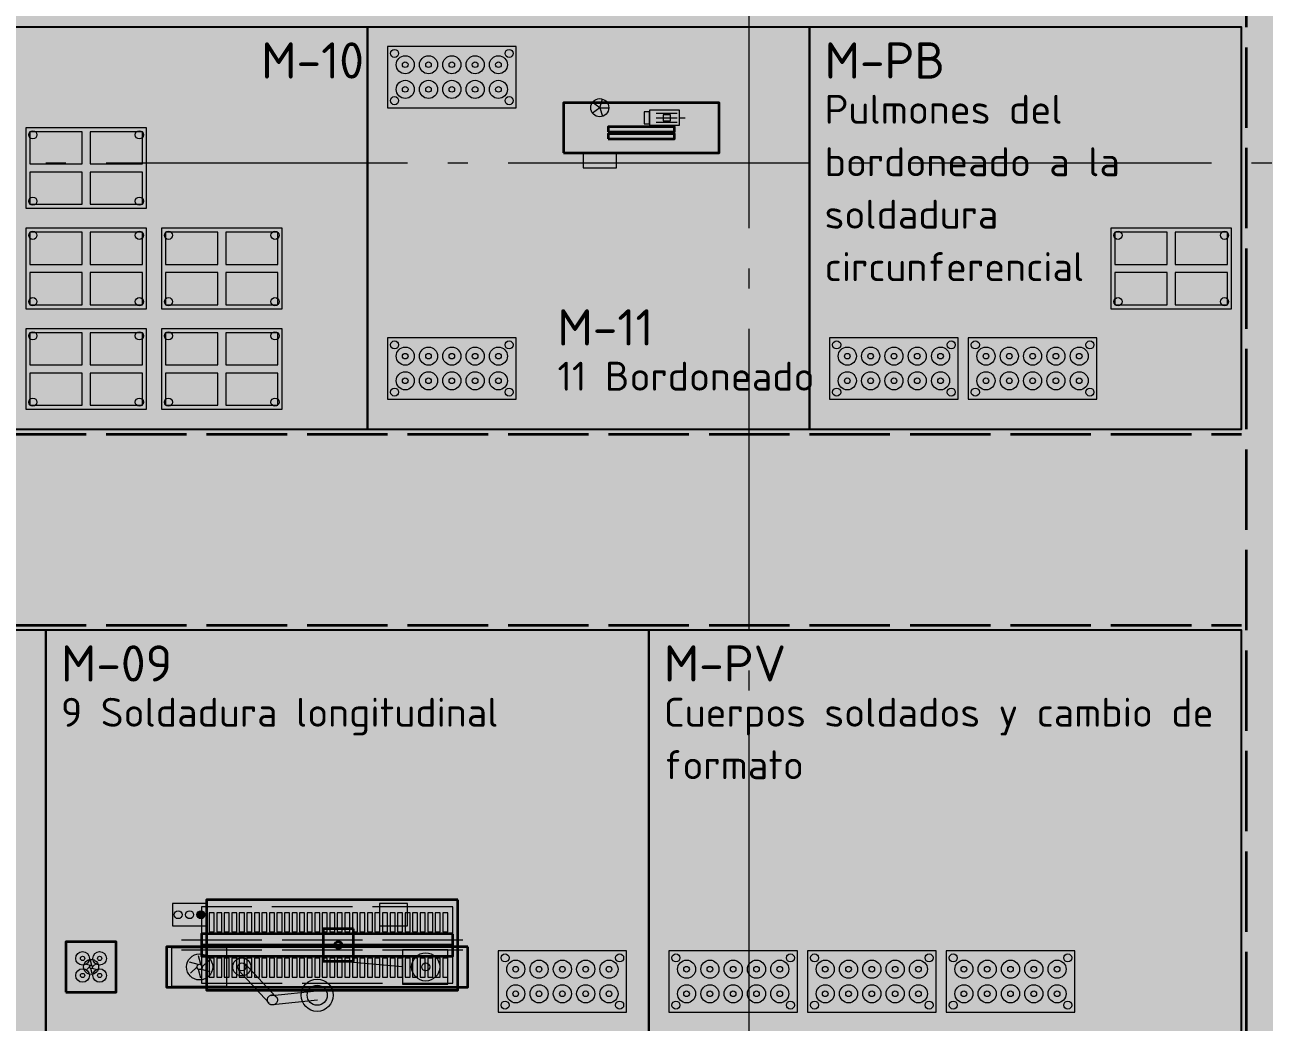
# Model space of a CAD drawing. Header units: millimetres. Extents: x 0 to 1189, y 0 to 841.
# Drawn here: x 287.9 to 349.6, y 530 to 579.6 of the extents above; entities that cross this region are included whole.
import ezdxf
from ezdxf.enums import TextEntityAlignment as Align

# ---------------------------------------------------------------- set-up
doc = ezdxf.new("R2010")
doc.units = ezdxf.units.MM
doc.linetypes.add('IRAM-E-TRAZOS', pattern=[5, 4, -1])
doc.linetypes.add('IRAM-F-TRAZO-PUNTO', pattern=[20, 15, -2, 1, -2])
for name, color, linetype, lineweight in [('A-EJE', 1, 'IRAM-F-TRAZO-PUNTO', 18), ('A-EQUIPO-FINO', 8, 'CONTINUOUS', 13), ('A-EQUIPO-OCULTO', 8, 'IRAM-E-TRAZOS', 13), ('A-EQUIPO-RELLENO', 9, 'CONTINUOUS', 13), ('A-RELLENO', 9, 'CONTINUOUS', 13), ('A-SECTOR', 1, 'CONTINUOUS', 25), ('A-SECTOR-TXT', 1, 'CONTINUOUS', 25)]:
    doc.layers.add(name, color=color, linetype=linetype, lineweight=lineweight)
doc.layers.add('A-EQUIPO', color=30, linetype='CONTINUOUS', lineweight=35, true_color=0xe67800)
doc.layers.add('A-PASILLO', color=2, linetype='IRAM-E-TRAZOS', lineweight=35, true_color=0xd7a500)
doc.styles.add('ISO3098', font='isocpeur.ttf')

msp = doc.modelspace()

# ---------------------------------------------------------------- hatches: boundary and pattern name
at = {"layer": 'A-EQUIPO-RELLENO', "true_color": 0xeeeeee}
h = msp.add_hatch(color=7, dxfattribs=at)
h.dxf.hatch_style = 1
h.paths.add_polyline_path([(306, 575.5), (312.4, 575.5), (312.4, 578.55), (306, 578.55)])
h = msp.add_hatch(color=7, dxfattribs=at)
h.dxf.hatch_style = 1
h.paths.add_polyline_path([(314.75, 573.25), (322.5, 573.25), (322.5, 575.75), (314.75, 575.75)])
at = {"layer": 'A-EQUIPO-RELLENO', "true_color": 0xcdd0d4}
h = msp.add_hatch(color=7, dxfattribs=at)
h.dxf.hatch_style = 1
h.paths.add_polyline_path([(319.038, 574.625), (320.537, 574.625), (320.537, 575.375), (319.038, 575.375)])
at = {"layer": 'A-EQUIPO-RELLENO', "true_color": 0xeeeeee}
h = msp.add_hatch(color=7, dxfattribs=at)
h.dxf.hatch_style = 1
h.paths.add_polyline_path([(288, 570.5), (294, 570.5), (294, 574.5), (288, 574.5)])
at = {"layer": 'A-EQUIPO-RELLENO', "true_color": 0xfaecc8}
h = msp.add_hatch(color=7, dxfattribs=at)
h.dxf.hatch_style = 1
h.paths.add_polyline_path([(288.2, 572.7), (290.8, 572.7), (290.8, 574.3), (288.2, 574.3)])
h = msp.add_hatch(color=7, dxfattribs=at)
h.dxf.hatch_style = 1
h.paths.add_polyline_path([(291.2, 572.7), (293.8, 572.7), (293.8, 574.3), (291.2, 574.3)])
at = {"layer": 'A-EQUIPO-RELLENO', "true_color": 0xe2e7ee}
h = msp.add_hatch(color=7, dxfattribs=at)
h.dxf.hatch_style = 1
h.paths.add_polyline_path([(316.975, 574.3), (320.275, 574.3), (320.275, 574.55), (316.975, 574.55)])
h = msp.add_hatch(color=7, dxfattribs=at)
h.dxf.hatch_style = 1
h.paths.add_polyline_path([(316.975, 573.95), (320.275, 573.95), (320.275, 574.2), (316.975, 574.2)])
at = {"layer": 'A-EQUIPO-RELLENO', "true_color": 0xcdd0d4}
h = msp.add_hatch(color=7, dxfattribs=at)
h.dxf.hatch_style = 1
h.paths.add_polyline_path([(315.738, 572.5), (317.387, 572.5), (317.387, 573.25), (315.738, 573.25)])
at = {"layer": 'A-EQUIPO-RELLENO', "true_color": 0xfaecc8}
h = msp.add_hatch(color=7, dxfattribs=at)
h.dxf.hatch_style = 1
h.paths.add_polyline_path([(288.2, 570.7), (290.8, 570.7), (290.8, 572.3), (288.2, 572.3)])
h = msp.add_hatch(color=7, dxfattribs=at)
h.dxf.hatch_style = 1
h.paths.add_polyline_path([(291.2, 570.7), (293.8, 570.7), (293.8, 572.3), (291.2, 572.3)])
at = {"layer": 'A-EQUIPO-RELLENO', "true_color": 0xeeeeee}
h = msp.add_hatch(color=7, dxfattribs=at)
h.dxf.hatch_style = 1
h.paths.add_polyline_path([(288, 565.5), (294, 565.5), (294, 569.5), (288, 569.5)])
at = {"layer": 'A-EQUIPO-RELLENO', "true_color": 0xfaecc8}
h = msp.add_hatch(color=7, dxfattribs=at)
h.dxf.hatch_style = 1
h.paths.add_polyline_path([(288.2, 567.7), (290.8, 567.7), (290.8, 569.3), (288.2, 569.3)])
h = msp.add_hatch(color=7, dxfattribs=at)
h.dxf.hatch_style = 1
h.paths.add_polyline_path([(291.2, 567.7), (293.8, 567.7), (293.8, 569.3), (291.2, 569.3)])
at = {"layer": 'A-EQUIPO-RELLENO', "true_color": 0xeeeeee}
h = msp.add_hatch(color=7, dxfattribs=at)
h.dxf.hatch_style = 1
h.paths.add_polyline_path([(294.75, 565.5), (300.75, 565.5), (300.75, 569.5), (294.75, 569.5)])
at = {"layer": 'A-EQUIPO-RELLENO', "true_color": 0xfaecc8}
h = msp.add_hatch(color=7, dxfattribs=at)
h.dxf.hatch_style = 1
h.paths.add_polyline_path([(294.95, 567.7), (297.55, 567.7), (297.55, 569.3), (294.95, 569.3)])
h = msp.add_hatch(color=7, dxfattribs=at)
h.dxf.hatch_style = 1
h.paths.add_polyline_path([(297.95, 567.7), (300.55, 567.7), (300.55, 569.3), (297.95, 569.3)])
at = {"layer": 'A-EQUIPO-RELLENO', "true_color": 0xeeeeee}
h = msp.add_hatch(color=7, dxfattribs=at)
h.dxf.hatch_style = 1
h.paths.add_polyline_path([(342, 565.5), (348, 565.5), (348, 569.5), (342, 569.5)])
at = {"layer": 'A-EQUIPO-RELLENO', "true_color": 0xfaecc8}
h = msp.add_hatch(color=7, dxfattribs=at)
h.dxf.hatch_style = 1
h.paths.add_polyline_path([(342.2, 567.7), (344.8, 567.7), (344.8, 569.3), (342.2, 569.3)])
h = msp.add_hatch(color=7, dxfattribs=at)
h.dxf.hatch_style = 1
h.paths.add_polyline_path([(345.2, 567.7), (347.8, 567.7), (347.8, 569.3), (345.2, 569.3)])
h = msp.add_hatch(color=7, dxfattribs=at)
h.dxf.hatch_style = 1
h.paths.add_polyline_path([(288.2, 565.7), (290.8, 565.7), (290.8, 567.3), (288.2, 567.3)])
h = msp.add_hatch(color=7, dxfattribs=at)
h.dxf.hatch_style = 1
h.paths.add_polyline_path([(291.2, 565.7), (293.8, 565.7), (293.8, 567.3), (291.2, 567.3)])
h = msp.add_hatch(color=7, dxfattribs=at)
h.dxf.hatch_style = 1
h.paths.add_polyline_path([(294.95, 565.7), (297.55, 565.7), (297.55, 567.3), (294.95, 567.3)])
h = msp.add_hatch(color=7, dxfattribs=at)
h.dxf.hatch_style = 1
h.paths.add_polyline_path([(297.95, 565.7), (300.55, 565.7), (300.55, 567.3), (297.95, 567.3)])
h = msp.add_hatch(color=7, dxfattribs=at)
h.dxf.hatch_style = 1
h.paths.add_polyline_path([(342.2, 565.7), (344.8, 565.7), (344.8, 567.3), (342.2, 567.3)])
h = msp.add_hatch(color=7, dxfattribs=at)
h.dxf.hatch_style = 1
h.paths.add_polyline_path([(345.2, 565.7), (347.8, 565.7), (347.8, 567.3), (345.2, 567.3)])
at = {"layer": 'A-EQUIPO-RELLENO', "true_color": 0xeeeeee}
h = msp.add_hatch(color=7, dxfattribs=at)
h.dxf.hatch_style = 1
h.paths.add_polyline_path([(288, 560.5), (294, 560.5), (294, 564.5), (288, 564.5)])
h = msp.add_hatch(color=7, dxfattribs=at)
h.dxf.hatch_style = 1
h.paths.add_polyline_path([(294.75, 560.5), (300.75, 560.5), (300.75, 564.5), (294.75, 564.5)])
at = {"layer": 'A-EQUIPO-RELLENO', "true_color": 0xfaecc8}
h = msp.add_hatch(color=7, dxfattribs=at)
h.dxf.hatch_style = 1
h.paths.add_polyline_path([(288.2, 562.7), (290.8, 562.7), (290.8, 564.3), (288.2, 564.3)])
h = msp.add_hatch(color=7, dxfattribs=at)
h.dxf.hatch_style = 1
h.paths.add_polyline_path([(291.2, 562.7), (293.8, 562.7), (293.8, 564.3), (291.2, 564.3)])
h = msp.add_hatch(color=7, dxfattribs=at)
h.dxf.hatch_style = 1
h.paths.add_polyline_path([(294.95, 562.7), (297.55, 562.7), (297.55, 564.3), (294.95, 564.3)])
h = msp.add_hatch(color=7, dxfattribs=at)
h.dxf.hatch_style = 1
h.paths.add_polyline_path([(297.95, 562.7), (300.55, 562.7), (300.55, 564.3), (297.95, 564.3)])
at = {"layer": 'A-EQUIPO-RELLENO', "true_color": 0xeeeeee}
h = msp.add_hatch(color=7, dxfattribs=at)
h.dxf.hatch_style = 1
h.paths.add_polyline_path([(306, 561), (312.4, 561), (312.4, 564.05), (306, 564.05)])
h = msp.add_hatch(color=7, dxfattribs=at)
h.dxf.hatch_style = 1
h.paths.add_polyline_path([(328, 561), (334.4, 561), (334.4, 564.05), (328, 564.05)])
h = msp.add_hatch(color=7, dxfattribs=at)
h.dxf.hatch_style = 1
h.paths.add_polyline_path([(334.9, 561), (341.3, 561), (341.3, 564.05), (334.9, 564.05)])
at = {"layer": 'A-EQUIPO-RELLENO', "true_color": 0xfaecc8}
h = msp.add_hatch(color=7, dxfattribs=at)
h.dxf.hatch_style = 1
h.paths.add_polyline_path([(288.2, 560.7), (290.8, 560.7), (290.8, 562.3), (288.2, 562.3)])
h = msp.add_hatch(color=7, dxfattribs=at)
h.dxf.hatch_style = 1
h.paths.add_polyline_path([(291.2, 560.7), (293.8, 560.7), (293.8, 562.3), (291.2, 562.3)])
h = msp.add_hatch(color=7, dxfattribs=at)
h.dxf.hatch_style = 1
h.paths.add_polyline_path([(294.95, 560.7), (297.55, 560.7), (297.55, 562.3), (294.95, 562.3)])
h = msp.add_hatch(color=7, dxfattribs=at)
h.dxf.hatch_style = 1
h.paths.add_polyline_path([(297.95, 560.7), (300.55, 560.7), (300.55, 562.3), (297.95, 562.3)])
at = {"layer": 'A-EQUIPO-RELLENO', "true_color": 0xeeeeee}
h = msp.add_hatch(color=7, dxfattribs=at)
h.dxf.hatch_style = 1
h.paths.add_polyline_path([(309.5, 536.09), (297, 536.09), (297, 531.59), (309.5, 531.59)])
at = {"layer": 'A-EQUIPO-RELLENO', "true_color": 0xcdd0d4}
h = msp.add_hatch(color=7, dxfattribs=at)
h.dxf.hatch_style = 1
h.paths.add_polyline_path([(297, 535.9), (295.3, 535.9), (295.3, 534.8), (297, 534.8)])
at = {"layer": 'A-EQUIPO-RELLENO', "true_color": 0xdc2828}
h = msp.add_hatch(color=7, dxfattribs=at)
h.dxf.hatch_style = 1
h.paths.add_polyline_path([(296.519, 535.35), (296.525, 535.299), (296.545, 535.251), (296.577, 535.21), (296.618, 535.179), (296.665, 535.159), (296.717, 535.152), (296.768, 535.159), (296.816, 535.179), (296.857, 535.21), (296.888, 535.251), (296.908, 535.299), (296.915, 535.35), (296.908, 535.401), (296.888, 535.449), (296.857, 535.49), (296.816, 535.521), (296.768, 535.541), (296.717, 535.548), (296.665, 535.541), (296.618, 535.521), (296.577, 535.49), (296.545, 535.449), (296.525, 535.401)])
at = {"layer": 'A-EQUIPO-RELLENO', "true_color": 0xcdd0d4}
h = msp.add_hatch(color=7, dxfattribs=at)
h.dxf.hatch_style = 1
h.paths.add_polyline_path([(307, 535.9), (305.6, 535.9), (305.6, 534.8), (307, 534.8)])
at = {"layer": 'A-EQUIPO-RELLENO', "true_color": 0xe2e7ee}
h = msp.add_hatch(color=7, dxfattribs=at)
h.dxf.hatch_style = 1
h.paths.add_polyline_path([(309.25, 534.39), (296.75, 534.39), (296.75, 533.29), (309.25, 533.29)])
at = {"layer": 'A-EQUIPO-RELLENO', "true_color": 0xcdd0d4}
h = msp.add_hatch(color=7, dxfattribs=at)
h.dxf.hatch_style = 1
h.paths.add_polyline_path([(304.3, 534.64), (302.8, 534.64), (302.8, 533.04), (304.3, 533.04)])
at = {"layer": 'A-EQUIPO-RELLENO', "true_color": 0xe6e6dc}
h = msp.add_hatch(color=7, dxfattribs=at)
h.dxf.hatch_style = 1
h.paths.add_polyline_path([(290, 531.5), (292.5, 531.5), (292.5, 534), (290, 534)])
at = {"layer": 'A-EQUIPO-RELLENO', "true_color": 0xcdd0d4}
h = msp.add_hatch(color=7, dxfattribs=at)
h.dxf.hatch_style = 1
h.paths.add_polyline_path([(310, 533.75), (295, 533.75), (295, 531.75), (310, 531.75)])
h = msp.add_hatch(color=7, dxfattribs=at)
h.dxf.hatch_style = 1
h.paths.add_polyline_path([(298, 533.7), (295.25, 533.7), (295.25, 531.8), (298, 531.8)])
at = {"layer": 'A-EQUIPO-RELLENO', "true_color": 0xe6a06e}
h = msp.add_hatch(color=7, dxfattribs=at)
h.dxf.hatch_style = 1
h.paths.add_polyline_path([(309.25, 533.965), (296.75, 533.965), (296.75, 533.715), (309.25, 533.715)])
at = {"layer": 'A-EQUIPO-RELLENO', "true_color": 0xeeeeee}
h = msp.add_hatch(color=7, dxfattribs=at)
h.dxf.hatch_style = 1
h.paths.add_polyline_path([(309, 533.6), (306.75, 533.6), (306.75, 531.9), (309, 531.9)])
h = msp.add_hatch(color=7, dxfattribs=at)
h.dxf.hatch_style = 1
h.paths.add_polyline_path([(311.5, 530.5), (317.9, 530.5), (317.9, 533.55), (311.5, 533.55)])
h = msp.add_hatch(color=7, dxfattribs=at)
h.dxf.hatch_style = 1
h.paths.add_polyline_path([(320, 530.5), (326.4, 530.5), (326.4, 533.55), (320, 533.55)])
h = msp.add_hatch(color=7, dxfattribs=at)
h.dxf.hatch_style = 1
h.paths.add_polyline_path([(326.9, 530.5), (333.3, 530.5), (333.3, 533.55), (326.9, 533.55)])
h = msp.add_hatch(color=7, dxfattribs=at)
h.dxf.hatch_style = 1
h.paths.add_polyline_path([(333.8, 530.5), (340.2, 530.5), (340.2, 533.55), (333.8, 533.55)])
at = {"layer": 'A-RELLENO', "true_color": 0xf6f6f6}
h = msp.add_hatch(color=7, dxfattribs=at)
h.dxf.hatch_style = 1
h.paths.add_polyline_path([(348.5, 529.5), (356, 529.5), (356, 609.5), (348.5, 609.5)])
h = msp.add_hatch(color=7, dxfattribs=at)
h.dxf.hatch_style = 1
h.paths.add_polyline_path([(262, 579.5), (348.5, 579.5), (348.5, 589.5), (262, 589.5)])
at = {"layer": 'A-RELLENO', "true_color": 0xfde4c8}
h = msp.add_hatch(color=7, dxfattribs=at)
h.dxf.hatch_style = 1
h.paths.add_polyline_path([(277, 559.5), (305, 559.5), (305, 579.5), (277, 579.5)])
h = msp.add_hatch(color=7, dxfattribs=at)
h.dxf.hatch_style = 1
h.paths.add_polyline_path([(305, 559.5), (327, 559.5), (327, 579.5), (305, 579.5)])
h = msp.add_hatch(color=7, dxfattribs=at)
h.dxf.hatch_style = 1
h.paths.add_polyline_path([(327, 559.5), (348.5, 559.5), (348.5, 579.5), (327, 579.5)])
at = {"layer": 'A-RELLENO', "true_color": 0xf6f6f6}
h = msp.add_hatch(color=7, dxfattribs=at)
h.dxf.hatch_style = 1
h.paths.add_polyline_path([(262, 549.5), (348.5, 549.5), (348.5, 559.5), (262, 559.5)])
at = {"layer": 'A-RELLENO', "true_color": 0xfde4c8}
h = msp.add_hatch(color=7, dxfattribs=at)
h.dxf.hatch_style = 1
h.paths.add_polyline_path([(262, 529.5), (289, 529.5), (289, 549.5), (262, 549.5)])
h = msp.add_hatch(color=7, dxfattribs=at)
h.dxf.hatch_style = 1
h.paths.add_polyline_path([(289, 529.5), (319, 529.5), (319, 549.5), (289, 549.5)])
h = msp.add_hatch(color=7, dxfattribs=at)
h.dxf.hatch_style = 1
h.paths.add_polyline_path([(319, 529.5), (348.5, 529.5), (348.5, 549.5), (319, 549.5)])

# ---------------------------------------------------------------- linework, layer by layer
at = {"layer": 'A-EJE'}
for p, q in [((324, 369.5), (324, 622.5)), ((152, 572.75), (572, 572.75))]:
    msp.add_line(p, q, dxfattribs=at)
at = {"layer": 'A-EQUIPO'}
msp.add_line((309.25, 533.84), (296.75, 533.84), dxfattribs=at)
for points in [[(314.75, 573.25), (322.5, 573.25), (322.5, 575.75), (314.75, 575.75)], [(316.975, 574.3), (320.275, 574.3), (320.275, 574.55), (316.975, 574.55)], [(316.975, 573.95), (320.275, 573.95), (320.275, 574.2), (316.975, 574.2)], [(309.5, 536.09), (297, 536.09), (297, 531.59), (309.5, 531.59)], [(309.25, 534.39), (296.75, 534.39), (296.75, 533.29), (309.25, 533.29)], [(304.3, 534.64), (302.8, 534.64), (302.8, 533.04), (304.3, 533.04)], [(290, 531.5), (292.5, 531.5), (292.5, 534), (290, 534)], [(310, 533.75), (295, 533.75), (295, 531.75), (310, 531.75)]]:
    msp.add_lwpolyline(points, close=True, dxfattribs=at)
msp.add_circle((303.55, 533.84), 0.175, dxfattribs=at)
at = {"layer": 'A-EQUIPO-FINO'}
for p, q in [((316.562, 575.5), (316.198, 575.765)), ((316.562, 575.5), (316.198, 575.235)), ((316.562, 575.5), (316.702, 575.928)), ((316.562, 575.5), (317.012, 575.5)), ((316.562, 575.5), (316.702, 575.072)), ((319.368, 575.225), (320.417, 575.225)), ((319.368, 575), (320.417, 575)), ((320.537, 575), (320.808, 575)), ((319.368, 574.775), (320.417, 574.775)), ((303.9, 533.84), (303.2, 533.84))]:
    msp.add_line(p, q, dxfattribs=at)
for points in [[(306, 575.5), (312.4, 575.5), (312.4, 578.55), (306, 578.55)], [(318.767, 574.7), (319.038, 574.7), (319.038, 575.3), (318.767, 575.3)], [(319.038, 574.625), (320.537, 574.625), (320.537, 575.375), (319.038, 575.375)], [(319.713, 574.85), (320.087, 574.85), (320.087, 575.15), (319.713, 575.15)], [(288, 570.5), (294, 570.5), (294, 574.5), (288, 574.5)], [(288.2, 572.7), (290.8, 572.7), (290.8, 574.3), (288.2, 574.3)], [(291.2, 572.7), (293.8, 572.7), (293.8, 574.3), (291.2, 574.3)], [(315.738, 572.5), (317.387, 572.5), (317.387, 573.25), (315.738, 573.25)], [(288.2, 570.7), (290.8, 570.7), (290.8, 572.3), (288.2, 572.3)], [(291.2, 570.7), (293.8, 570.7), (293.8, 572.3), (291.2, 572.3)], [(288, 565.5), (294, 565.5), (294, 569.5), (288, 569.5)], [(288.2, 567.7), (290.8, 567.7), (290.8, 569.3), (288.2, 569.3)], [(291.2, 567.7), (293.8, 567.7), (293.8, 569.3), (291.2, 569.3)], [(294.75, 565.5), (300.75, 565.5), (300.75, 569.5), (294.75, 569.5)], [(294.95, 567.7), (297.55, 567.7), (297.55, 569.3), (294.95, 569.3)], [(297.95, 567.7), (300.55, 567.7), (300.55, 569.3), (297.95, 569.3)], [(342, 565.5), (348, 565.5), (348, 569.5), (342, 569.5)], [(342.2, 567.7), (344.8, 567.7), (344.8, 569.3), (342.2, 569.3)], [(345.2, 567.7), (347.8, 567.7), (347.8, 569.3), (345.2, 569.3)], [(288.2, 565.7), (290.8, 565.7), (290.8, 567.3), (288.2, 567.3)], [(291.2, 565.7), (293.8, 565.7), (293.8, 567.3), (291.2, 567.3)], [(294.95, 565.7), (297.55, 565.7), (297.55, 567.3), (294.95, 567.3)], [(297.95, 565.7), (300.55, 565.7), (300.55, 567.3), (297.95, 567.3)], [(342.2, 565.7), (344.8, 565.7), (344.8, 567.3), (342.2, 567.3)], [(345.2, 565.7), (347.8, 565.7), (347.8, 567.3), (345.2, 567.3)], [(288, 560.5), (294, 560.5), (294, 564.5), (288, 564.5)], [(294.75, 560.5), (300.75, 560.5), (300.75, 564.5), (294.75, 564.5)], [(288.2, 562.7), (290.8, 562.7), (290.8, 564.3), (288.2, 564.3)], [(291.2, 562.7), (293.8, 562.7), (293.8, 564.3), (291.2, 564.3)], [(294.95, 562.7), (297.55, 562.7), (297.55, 564.3), (294.95, 564.3)], [(297.95, 562.7), (300.55, 562.7), (300.55, 564.3), (297.95, 564.3)], [(306, 561), (312.4, 561), (312.4, 564.05), (306, 564.05)], [(328, 561), (334.4, 561), (334.4, 564.05), (328, 564.05)], [(334.9, 561), (341.3, 561), (341.3, 564.05), (334.9, 564.05)], [(288.2, 560.7), (290.8, 560.7), (290.8, 562.3), (288.2, 562.3)], [(291.2, 560.7), (293.8, 560.7), (293.8, 562.3), (291.2, 562.3)], [(294.95, 560.7), (297.55, 560.7), (297.55, 562.3), (294.95, 562.3)], [(297.95, 560.7), (300.55, 560.7), (300.55, 562.3), (297.95, 562.3)], [(297, 535.9), (295.3, 535.9), (295.3, 534.8), (297, 534.8)], [(297.375, 535.44), (297.125, 535.44), (297.125, 534.49), (297.375, 534.49)], [(297.75, 535.44), (297.5, 535.44), (297.5, 534.49), (297.75, 534.49)], [(298.125, 535.44), (297.875, 535.44), (297.875, 534.49), (298.125, 534.49)], [(298.5, 535.44), (298.25, 535.44), (298.25, 534.49), (298.5, 534.49)], [(298.875, 535.44), (298.625, 535.44), (298.625, 534.49), (298.875, 534.49)], [(299.25, 535.44), (299, 535.44), (299, 534.49), (299.25, 534.49)], [(299.625, 535.44), (299.375, 535.44), (299.375, 534.49), (299.625, 534.49)], [(300, 535.44), (299.75, 535.44), (299.75, 534.49), (300, 534.49)], [(300.375, 535.44), (300.125, 535.44), (300.125, 534.49), (300.375, 534.49)], [(300.75, 535.44), (300.5, 535.44), (300.5, 534.49), (300.75, 534.49)], [(301.125, 535.44), (300.875, 535.44), (300.875, 534.49), (301.125, 534.49)], [(301.5, 535.44), (301.25, 535.44), (301.25, 534.49), (301.5, 534.49)], [(301.875, 535.44), (301.625, 535.44), (301.625, 534.49), (301.875, 534.49)], [(302.25, 535.44), (302, 535.44), (302, 534.49), (302.25, 534.49)], [(302.625, 535.44), (302.375, 535.44), (302.375, 534.49), (302.625, 534.49)], [(303, 535.44), (302.75, 535.44), (302.75, 534.49), (303, 534.49)], [(303.375, 535.44), (303.125, 535.44), (303.125, 534.49), (303.375, 534.49)], [(303.75, 535.44), (303.5, 535.44), (303.5, 534.49), (303.75, 534.49)], [(304.125, 535.44), (303.875, 535.44), (303.875, 534.49), (304.125, 534.49)], [(304.5, 535.44), (304.25, 535.44), (304.25, 534.49), (304.5, 534.49)], [(304.875, 535.44), (304.625, 535.44), (304.625, 534.49), (304.875, 534.49)], [(305.25, 535.44), (305, 535.44), (305, 534.49), (305.25, 534.49)], [(305.625, 535.44), (305.375, 535.44), (305.375, 534.49), (305.625, 534.49)], [(307, 535.9), (305.6, 535.9), (305.6, 534.8), (307, 534.8)], [(306, 535.44), (305.75, 535.44), (305.75, 534.49), (306, 534.49)], [(306.375, 535.44), (306.125, 535.44), (306.125, 534.49), (306.375, 534.49)], [(306.75, 535.44), (306.5, 535.44), (306.5, 534.49), (306.75, 534.49)], [(307.125, 535.44), (306.875, 535.44), (306.875, 534.49), (307.125, 534.49)], [(307.5, 535.44), (307.25, 535.44), (307.25, 534.49), (307.5, 534.49)], [(307.875, 535.44), (307.625, 535.44), (307.625, 534.49), (307.875, 534.49)], [(308.25, 535.44), (308, 535.44), (308, 534.49), (308.25, 534.49)], [(308.625, 535.44), (308.375, 535.44), (308.375, 534.49), (308.625, 534.49)], [(309, 535.44), (308.75, 535.44), (308.75, 534.49), (309, 534.49)], [(298, 533.7), (295.25, 533.7), (295.25, 531.8), (298, 531.8)], [(309, 533.6), (306.75, 533.6), (306.75, 531.9), (309, 531.9)], [(311.5, 530.5), (317.9, 530.5), (317.9, 533.55), (311.5, 533.55)], [(320, 530.5), (326.4, 530.5), (326.4, 533.55), (320, 533.55)], [(326.9, 530.5), (333.3, 530.5), (333.3, 533.55), (326.9, 533.55)], [(333.8, 530.5), (340.2, 530.5), (340.2, 533.55), (333.8, 533.55)], [(297.375, 533.19), (297.125, 533.19), (297.125, 532.24), (297.375, 532.24)], [(297.75, 533.19), (297.5, 533.19), (297.5, 532.24), (297.75, 532.24)], [(298.125, 533.19), (297.875, 533.19), (297.875, 532.24), (298.125, 532.24)], [(298.5, 533.19), (298.25, 533.19), (298.25, 532.24), (298.5, 532.24)], [(298.875, 533.19), (298.625, 533.19), (298.625, 532.24), (298.875, 532.24)], [(299.25, 533.19), (299, 533.19), (299, 532.24), (299.25, 532.24)], [(299.625, 533.19), (299.375, 533.19), (299.375, 532.24), (299.625, 532.24)], [(300, 533.19), (299.75, 533.19), (299.75, 532.24), (300, 532.24)], [(300.375, 533.19), (300.125, 533.19), (300.125, 532.24), (300.375, 532.24)], [(300.75, 533.19), (300.5, 533.19), (300.5, 532.24), (300.75, 532.24)], [(301.125, 533.19), (300.875, 533.19), (300.875, 532.24), (301.125, 532.24)], [(301.5, 533.19), (301.25, 533.19), (301.25, 532.24), (301.5, 532.24)], [(301.875, 533.19), (301.625, 533.19), (301.625, 532.24), (301.875, 532.24)], [(302.25, 533.19), (302, 533.19), (302, 532.24), (302.25, 532.24)], [(302.625, 533.19), (302.375, 533.19), (302.375, 532.24), (302.625, 532.24)], [(303, 533.19), (302.75, 533.19), (302.75, 532.24), (303, 532.24)], [(303.375, 533.19), (303.125, 533.19), (303.125, 532.24), (303.375, 532.24)], [(303.75, 533.19), (303.5, 533.19), (303.5, 532.24), (303.75, 532.24)], [(304.125, 533.19), (303.875, 533.19), (303.875, 532.24), (304.125, 532.24)], [(304.5, 533.19), (304.25, 533.19), (304.25, 532.24), (304.5, 532.24)], [(304.875, 533.19), (304.625, 533.19), (304.625, 532.24), (304.875, 532.24)], [(305.25, 533.19), (305, 533.19), (305, 532.24), (305.25, 532.24)], [(305.625, 533.19), (305.375, 533.19), (305.375, 532.24), (305.625, 532.24)], [(306, 533.19), (305.75, 533.19), (305.75, 532.24), (306, 532.24)], [(306.375, 533.19), (306.125, 533.19), (306.125, 532.24), (306.375, 532.24)], [(306.75, 533.19), (306.5, 533.19), (306.5, 532.24), (306.75, 532.24)], [(307.125, 533.19), (306.875, 533.19), (306.875, 532.24), (307.125, 532.24)], [(307.5, 533.19), (307.25, 533.19), (307.25, 532.24), (307.5, 532.24)], [(307.875, 533.19), (307.625, 533.19), (307.625, 532.24), (307.875, 532.24)], [(308.25, 533.19), (308, 533.19), (308, 532.24), (308.25, 532.24)], [(308.625, 533.19), (308.375, 533.19), (308.375, 532.24), (308.625, 532.24)], [(309, 533.19), (308.75, 533.19), (308.75, 532.24), (309, 532.24)]]:
    msp.add_lwpolyline(points, close=True, dxfattribs=at)
for points in [[(291.212, 532.815), (290.961, 532.885)], [(291.288, 532.815), (291.222, 533.068)], [(291.325, 532.75), (291.511, 532.933)], [(296.585, 532.863), (296.149, 532.983)], [(296.715, 532.863), (296.602, 533.3)], [(296.78, 532.75), (297.103, 533.067)], [(291.175, 532.75), (290.989, 532.567)], [(291.212, 532.685), (291.278, 532.432)], [(291.288, 532.685), (291.539, 532.615)], [(296.52, 532.75), (296.197, 532.433)], [(296.585, 532.637), (296.698, 532.2)], [(296.715, 532.637), (297.151, 532.517)]]:
    msp.add_lwpolyline(points, dxfattribs=at)
for centre, radius in [((306.35, 578.2), 0.2), ((306.88, 577.638), 0.45), ((308.04, 577.638), 0.45), ((309.2, 577.638), 0.45), ((310.36, 577.638), 0.45), ((311.52, 577.638), 0.45), ((312.05, 578.2), 0.2), ((306.88, 577.638), 0.14), ((308.04, 577.638), 0.14), ((309.2, 577.638), 0.14), ((310.36, 577.638), 0.14), ((311.52, 577.638), 0.14), ((306.88, 576.413), 0.45), ((308.04, 576.413), 0.45), ((309.2, 576.413), 0.45), ((310.36, 576.413), 0.45), ((311.52, 576.413), 0.45), ((306.35, 575.85), 0.2), ((306.88, 576.413), 0.14), ((308.04, 576.413), 0.14), ((309.2, 576.413), 0.14), ((310.36, 576.413), 0.14), ((311.52, 576.413), 0.14), ((312.05, 575.85), 0.2), ((316.562, 575.5), 0.45), ((288.35, 574.15), 0.2), ((293.65, 574.15), 0.2), ((288.35, 570.85), 0.2), ((293.65, 570.85), 0.2), ((288.35, 569.15), 0.2), ((293.65, 569.15), 0.2), ((295.1, 569.15), 0.2), ((300.4, 569.15), 0.2), ((342.35, 569.15), 0.2), ((347.65, 569.15), 0.2), ((288.35, 565.85), 0.2), ((293.65, 565.85), 0.2), ((295.1, 565.85), 0.2), ((300.4, 565.85), 0.2), ((342.35, 565.85), 0.2), ((347.65, 565.85), 0.2), ((288.35, 564.15), 0.2), ((293.65, 564.15), 0.2), ((295.1, 564.15), 0.2), ((300.4, 564.15), 0.2), ((306.35, 563.7), 0.2), ((312.05, 563.7), 0.2), ((328.35, 563.7), 0.2), ((334.05, 563.7), 0.2), ((335.25, 563.7), 0.2), ((340.95, 563.7), 0.2), ((306.88, 563.138), 0.45), ((306.88, 563.138), 0.14), ((308.04, 563.138), 0.45), ((308.04, 563.138), 0.14), ((309.2, 563.138), 0.45), ((309.2, 563.138), 0.14), ((310.36, 563.138), 0.45), ((310.36, 563.138), 0.14), ((311.52, 563.138), 0.45), ((311.52, 563.138), 0.14), ((328.88, 563.138), 0.45), ((328.88, 563.138), 0.14), ((330.04, 563.138), 0.45), ((330.04, 563.138), 0.14), ((331.2, 563.138), 0.45), ((331.2, 563.138), 0.14), ((332.36, 563.138), 0.45), ((332.36, 563.138), 0.14), ((333.52, 563.138), 0.45), ((333.52, 563.138), 0.14), ((335.78, 563.138), 0.45), ((335.78, 563.138), 0.14), ((336.94, 563.138), 0.45), ((336.94, 563.138), 0.14), ((338.1, 563.138), 0.45), ((338.1, 563.138), 0.14), ((339.26, 563.138), 0.45), ((339.26, 563.138), 0.14), ((340.42, 563.138), 0.45), ((340.42, 563.138), 0.14), ((306.88, 561.912), 0.45), ((306.88, 561.912), 0.14), ((308.04, 561.912), 0.45), ((308.04, 561.912), 0.14), ((309.2, 561.912), 0.45), ((309.2, 561.912), 0.14), ((310.36, 561.912), 0.45), ((310.36, 561.912), 0.14), ((311.52, 561.912), 0.45), ((311.52, 561.912), 0.14), ((328.88, 561.912), 0.45), ((328.88, 561.912), 0.14), ((330.04, 561.912), 0.45), ((330.04, 561.912), 0.14), ((331.2, 561.912), 0.45), ((331.2, 561.912), 0.14), ((332.36, 561.912), 0.45), ((332.36, 561.912), 0.14), ((333.52, 561.912), 0.45), ((333.52, 561.912), 0.14), ((335.78, 561.912), 0.45), ((335.78, 561.912), 0.14), ((336.94, 561.912), 0.45), ((336.94, 561.912), 0.14), ((338.1, 561.912), 0.45), ((338.1, 561.912), 0.14), ((339.26, 561.912), 0.45), ((339.26, 561.912), 0.14), ((340.42, 561.912), 0.45), ((340.42, 561.912), 0.14), ((306.35, 561.35), 0.2), ((312.05, 561.35), 0.2), ((328.35, 561.35), 0.2), ((334.05, 561.35), 0.2), ((335.25, 561.35), 0.2), ((340.95, 561.35), 0.2), ((288.35, 560.85), 0.2), ((293.65, 560.85), 0.2), ((295.1, 560.85), 0.2), ((300.4, 560.85), 0.2), ((295.583, 535.35), 0.198), ((296.15, 535.35), 0.198), ((296.717, 535.35), 0.198), ((290.825, 533.175), 0.338), ((291.675, 533.175), 0.338), ((290.825, 533.175), 0.105), ((291.25, 532.75), 0.375), ((291.675, 533.175), 0.105), ((296.65, 532.75), 0.65), ((296.65, 532.75), 0.13), ((298.75, 532.75), 0.45), ((298.75, 532.75), 0.2), ((307.9, 532.75), 0.7), ((307.9, 532.75), 0.2), ((311.85, 533.2), 0.2), ((312.38, 532.638), 0.45), ((313.54, 532.638), 0.45), ((314.7, 532.638), 0.45), ((315.86, 532.638), 0.45), ((317.02, 532.638), 0.45), ((317.55, 533.2), 0.2), ((320.35, 533.2), 0.2), ((320.88, 532.638), 0.45), ((322.04, 532.638), 0.45), ((323.2, 532.638), 0.45), ((324.36, 532.638), 0.45), ((325.52, 532.638), 0.45), ((326.05, 533.2), 0.2), ((327.25, 533.2), 0.2), ((327.78, 532.638), 0.45), ((328.94, 532.638), 0.45), ((330.1, 532.638), 0.45), ((331.26, 532.638), 0.45), ((332.42, 532.638), 0.45), ((332.95, 533.2), 0.2), ((334.15, 533.2), 0.2), ((334.68, 532.638), 0.45), ((335.84, 532.638), 0.45), ((337, 532.638), 0.45), ((338.16, 532.638), 0.45), ((339.32, 532.638), 0.45), ((339.85, 533.2), 0.2), ((290.825, 532.325), 0.338), ((290.825, 532.325), 0.105), ((291.25, 532.75), 0.075), ((291.675, 532.325), 0.338), ((291.675, 532.325), 0.105), ((312.38, 532.638), 0.14), ((313.54, 532.638), 0.14), ((314.7, 532.638), 0.14), ((315.86, 532.638), 0.14), ((317.02, 532.638), 0.14), ((320.88, 532.638), 0.14), ((322.04, 532.638), 0.14), ((323.2, 532.638), 0.14), ((324.36, 532.638), 0.14), ((325.52, 532.638), 0.14), ((327.78, 532.638), 0.14), ((328.94, 532.638), 0.14), ((330.1, 532.638), 0.14), ((331.26, 532.638), 0.14), ((332.42, 532.638), 0.14), ((334.68, 532.638), 0.14), ((335.84, 532.638), 0.14), ((337, 532.638), 0.14), ((338.16, 532.638), 0.14), ((339.32, 532.638), 0.14), ((302.5, 531.34), 0.8), ((302.5, 531.34), 0.5), ((312.38, 531.413), 0.45), ((313.54, 531.413), 0.45), ((314.7, 531.413), 0.45), ((315.86, 531.413), 0.45), ((317.02, 531.413), 0.45), ((320.88, 531.413), 0.45), ((322.04, 531.413), 0.45), ((323.2, 531.413), 0.45), ((324.36, 531.413), 0.45), ((325.52, 531.413), 0.45), ((327.78, 531.413), 0.45), ((328.94, 531.413), 0.45), ((330.1, 531.413), 0.45), ((331.26, 531.413), 0.45), ((332.42, 531.413), 0.45), ((334.68, 531.413), 0.45), ((335.84, 531.413), 0.45), ((337, 531.413), 0.45), ((338.16, 531.413), 0.45), ((339.32, 531.413), 0.45), ((311.85, 530.85), 0.2), ((312.38, 531.413), 0.14), ((313.54, 531.413), 0.14), ((314.7, 531.413), 0.14), ((315.86, 531.413), 0.14), ((317.02, 531.413), 0.14), ((317.55, 530.85), 0.2), ((320.35, 530.85), 0.2), ((320.88, 531.413), 0.14), ((322.04, 531.413), 0.14), ((323.2, 531.413), 0.14), ((324.36, 531.413), 0.14), ((325.52, 531.413), 0.14), ((326.05, 530.85), 0.2), ((327.25, 530.85), 0.2), ((327.78, 531.413), 0.14), ((328.94, 531.413), 0.14), ((330.1, 531.413), 0.14), ((331.26, 531.413), 0.14), ((332.42, 531.413), 0.14), ((332.95, 530.85), 0.2), ((334.15, 530.85), 0.2), ((334.68, 531.413), 0.14), ((335.84, 531.413), 0.14), ((337, 531.413), 0.14), ((338.16, 531.413), 0.14), ((339.32, 531.413), 0.14), ((339.85, 530.85), 0.2)]:
    msp.add_circle(centre, radius, dxfattribs=at)
at = {"layer": 'A-EQUIPO-OCULTO'}
for p, q in [((309.75, 534.09), (295.25, 534.09)), ((309.75, 533.59), (295.25, 533.59)), ((298.915, 532.903), (300.438, 531.26)), ((306.75, 532.75), (303.55, 533.04)), ((298.585, 532.597), (300.107, 530.955)), ((300.249, 531.331), (302.477, 531.564)), ((300.296, 530.884), (302.523, 531.116))]:
    msp.add_line(p, q, dxfattribs=at)
for points in [[(309.25, 535.74), (296.75, 535.74), (296.75, 534.44), (309.25, 534.44)], [(309.25, 533.24), (296.75, 533.24), (296.75, 531.94), (309.25, 531.94)]]:
    msp.add_lwpolyline(points, close=True, dxfattribs=at)
msp.add_circle((300.272, 531.108), 0.25, dxfattribs=at)
at = {"layer": 'A-PASILLO'}
for p, q in [((348.75, 529.5), (348.75, 609.5)), ((262, 559.25), (348.5, 559.25)), ((262, 549.75), (348.5, 549.75))]:
    msp.add_line(p, q, dxfattribs=at)
at = {"layer": 'A-SECTOR'}
for points in [[(277, 559.5), (305, 559.5), (305, 579.5), (277, 579.5)], [(305, 559.5), (327, 559.5), (327, 579.5), (305, 579.5)], [(327, 559.5), (348.5, 559.5), (348.5, 579.5), (327, 579.5)], [(262, 529.5), (289, 529.5), (289, 549.5), (262, 549.5)], [(289, 529.5), (319, 529.5), (319, 549.5), (289, 549.5)], [(319, 529.5), (348.5, 529.5), (348.5, 549.5), (319, 549.5)]]:
    msp.add_lwpolyline(points, close=True, dxfattribs=at)

# ---------------------------------------------------------------- texts
at = {"layer": 'A-SECTOR-TXT', "style": 'ISO3098'}
for s, height, p in [('M-10', 1.8, (299.714, 578.75)), ('M-PB', 1.8, (327.75, 578.75)), ('Pulmones del', 1.44, (327.75, 576.14)), ('bordoneado a la', 1.44, (327.75, 573.53)), ('soldadura', 1.44, (327.75, 570.92)), ('circunferencial', 1.44, (327.75, 568.31)), ('M-11', 1.8, (314.456, 565.47)), ('11 Bordoneado', 1.44, (314.456, 562.86)), ('M-09', 1.8, (289.75, 548.75)), ('M-PV', 1.8, (319.75, 548.75)), ('9 Soldadura longitudinal', 1.44, (289.75, 546.14)), ('Cuerpos soldados y cambio de', 1.44, (319.75, 546.14)), ('formato', 1.44, (319.75, 543.53))]:
    msp.add_text(s, height=height, dxfattribs=at).set_placement(p, align=Align.TOP_LEFT)

doc.saveas('drawing.dxf')
